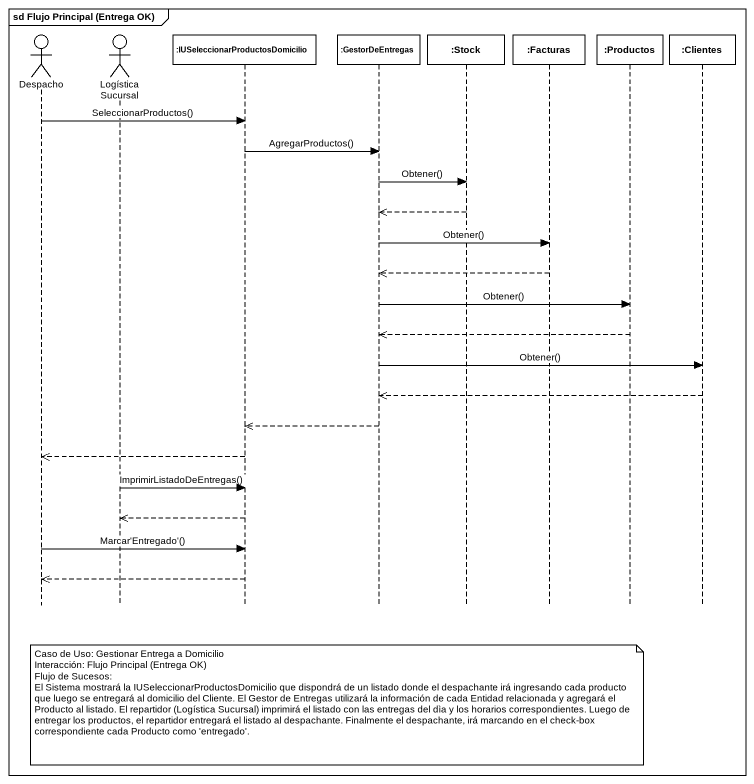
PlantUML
@startuml
mainframe sd Flujo Principal (Entrega OK)
hide footbox
actor Despacho
actor "Logística Sucursal" as Logística_Sucursal
participant ":IUSeleccionarProductosDomicilio" as IUSeleccionarProductosDomici
participant ":GestorDeEntregas" as GestorDeEntregas
participant ":Stock" as Stock
participant ":Facturas" as Facturas
participant ":Productos" as Productos
participant ":Clientes" as Clientes

Despacho -> IUSeleccionarProductosDomici : SeleccionarProductos()
IUSeleccionarProductosDomici -> GestorDeEntregas : AgregarProductos()
GestorDeEntregas -> Stock : Obtener()
Stock -->> GestorDeEntregas
GestorDeEntregas -> Facturas : Obtener()
Facturas -->> GestorDeEntregas
GestorDeEntregas -> Productos : Obtener()
Productos -->> GestorDeEntregas
GestorDeEntregas -> Clientes : Obtener()
Clientes -->> GestorDeEntregas
GestorDeEntregas -->> IUSeleccionarProductosDomici
IUSeleccionarProductosDomici -->> Despacho
Logística_Sucursal -> IUSeleccionarProductosDomici : ImprimirListadoDeEntregas()
IUSeleccionarProductosDomici -->> Logística_Sucursal
Despacho -> IUSeleccionarProductosDomici : Marcar'Entregado'()
IUSeleccionarProductosDomici -->> Despacho
note over GestorDeEntregas
  Caso de Uso: Gestionar Entrega a Domicilio
  Interacción: Flujo Principal (Entrega OK)
  Flujo de Sucesos:
  El Sistema mostrará la IUSeleccionarProductosDomicilio que dispondrá de un listado donde el despachante irá ingresando cada producto que luego se entregará al domicilio del Cliente. El Gestor de Entregas utilizará la información de cada Entidad relacionada y agregará el Producto al listado. El repartidor (Logística Sucursal) imprimirá el listado con las entregas del dìa y los horarios correspondientes. Luego de entregar los productos, el repartidor entregará el listado al despachante. Finalmente el despachante, irá marcando en el check-box correspondiente cada Producto como 'entregado'.
end note
@enduml
